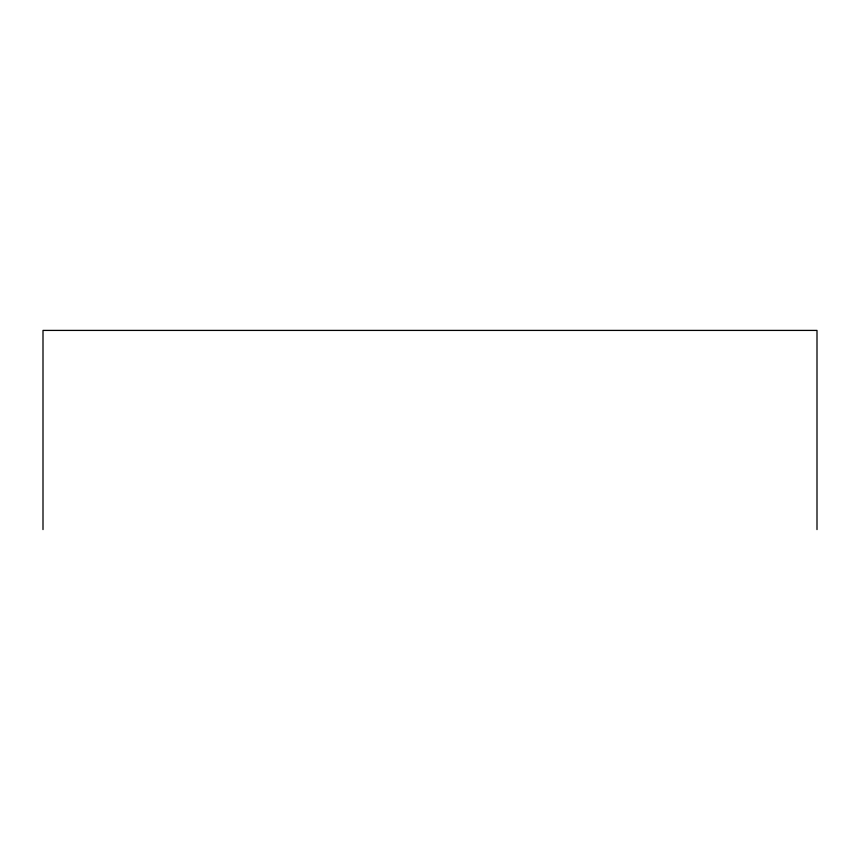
<?xml version="1.0" encoding="UTF-8"?>
<svg xmlns="http://www.w3.org/2000/svg" width="860" height="860" viewBox="0 0 860 860"><rect width="100%" height="100%" fill="white"/><g stroke="black" fill="none" stroke-linecap="round" stroke-linejoin="round"><path stroke-width="1.29" d="M817 529.588L817 330.412L43 330.412L43 529.588"/></g></svg>
